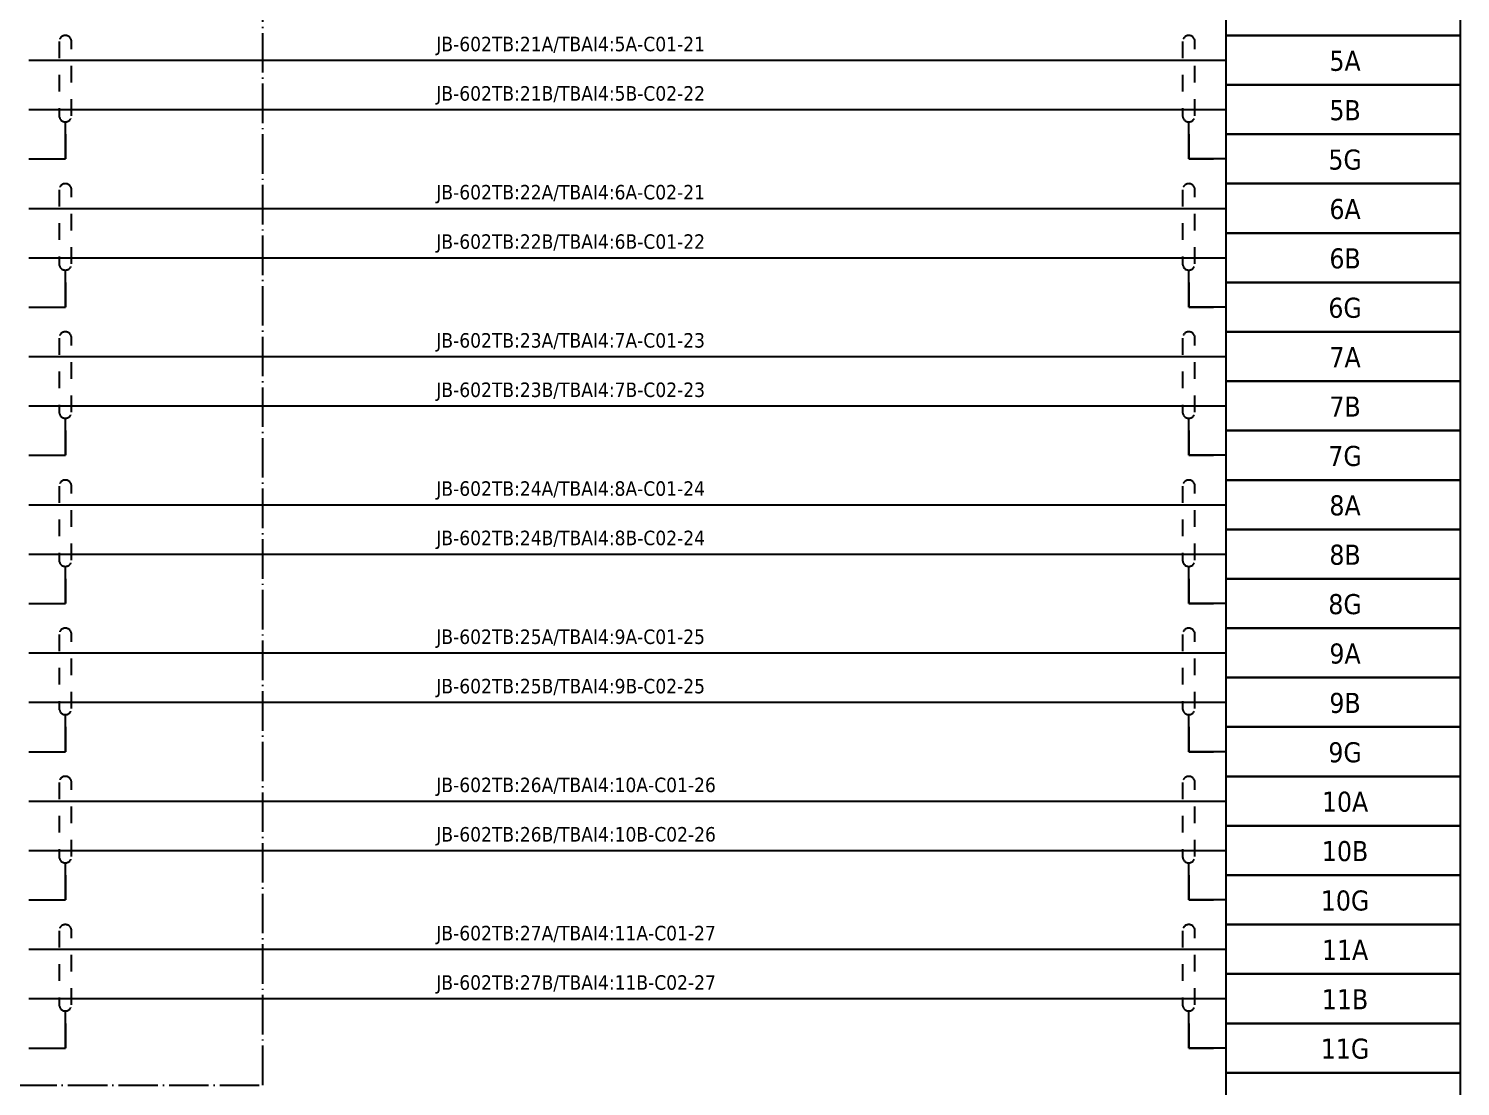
# Model space of a CAD drawing. Header units: millimetres. Extents: x 0 to 1792788, y -13 to 262234.
# Drawn here: x 91 to 207, y 113.9 to 199.6 of the extents above; entities that cross this region are included whole.
import ezdxf
from ezdxf.enums import TextEntityAlignment as Align

# ---------------------------------------------------------------- set-up
doc = ezdxf.new("R2010")
doc.units = ezdxf.units.MM
doc.linetypes.add('EPL_DASH', pattern=[1, 0.5, -0.5])
doc.linetypes.add('EPL_DASHDOT', pattern=[1, 0.8, -0.1, 0, -0.1])
for name, color, linetype, lineweight in [('EPLAN300', 5, 'Continuous', 25), ('EPLAN307', 134, 'EPL_DASHDOT', 25), ('EPLAN311', 7, 'Continuous', 25), ('EPLAN314', 5, 'EPL_DASH', 25), ('EPLAN400', 5, 'Continuous', 35), ('EPLAN405', 7, 'Continuous', 25), ('EPLAN421', 5, 'Continuous', 35), ('EPLAN433', 251, 'Continuous', 35), ('EPLAN500', 7, 'Continuous', 35), ('EPLAN501', 7, 'Continuous', 35), ('EPLAN502', 7, 'Continuous', 35), ('EPLAN503', 7, 'Continuous', 35), ('EPLAN504', 7, 'Continuous', 35), ('EPLAN546', 1, 'Continuous', 25)]:
    doc.layers.add(name, color=color, linetype=linetype, lineweight=lineweight)
doc.styles.add('Tahoma', font='')
doc.styles.get('Tahoma').set_extended_font_data('Tahoma')

# ---------------------------------------------------------------- blocks, each defined once
blk = doc.blocks.new('EPLSYM_LibrarySPECIAL_en_US_Symbol427_Variant5_Placement1_30')
at = {"layer": 'EPLAN421', "color": 5, "style": 'Tahoma'}
for tag, p in [('17_20029[1]', (-0.9525, 3.335)), ('17_20029[2]', (20.0025, 3.335))]:
    blk.add_attdef(tag, text='', height=1.1739, dxfattribs=at).set_placement(p, align=Align.BOTTOM_RIGHT)
at = {"layer": 'EPLAN433', "color": 251, "style": 'Tahoma'}
blk.add_attdef('17_20406_1', text='', height=1.6254, dxfattribs=at).set_placement((0.9525, 1.5875), align=Align.BOTTOM_RIGHT)
blk.add_attdef('17_20406', text='', height=1.6254, dxfattribs=at).set_placement((0.9525, 1.5875), align=Align.BOTTOM_LEFT)
blk = doc.blocks.new('EPLSYM_LibrarySPECIAL_en_US_Symbol427_Variant5_Placement1_31')
at = {"layer": 'EPLAN421', "color": 5, "style": 'Tahoma'}
for tag, p in [('17_20029[1]', (-0.9525, 3.335)), ('17_20029[2]', (20.0025, 3.335))]:
    blk.add_attdef(tag, text='', height=1.1739, dxfattribs=at).set_placement(p, align=Align.BOTTOM_RIGHT)
at = {"layer": 'EPLAN433', "color": 251, "style": 'Tahoma'}
blk.add_attdef('17_20406_1', text='', height=1.6254, dxfattribs=at).set_placement((0.9525, 1.5875), align=Align.BOTTOM_RIGHT)
blk.add_attdef('17_20406', text='', height=1.6254, dxfattribs=at).set_placement((0.9525, 1.5875), align=Align.BOTTOM_LEFT)
blk = doc.blocks.new('EPLSYM_LibrarySPECIAL_en_US_Symbol427_Variant5_Placement1_32')
at = {"layer": 'EPLAN421', "color": 5, "style": 'Tahoma'}
for tag, p in [('17_20029[1]', (-0.9525, 3.335)), ('17_20029[2]', (20.0025, 3.335))]:
    blk.add_attdef(tag, text='', height=1.1739, dxfattribs=at).set_placement(p, align=Align.BOTTOM_RIGHT)
at = {"layer": 'EPLAN433', "color": 251, "style": 'Tahoma'}
blk.add_attdef('17_20406_1', text='', height=1.6254, dxfattribs=at).set_placement((0.9525, 1.5875), align=Align.BOTTOM_RIGHT)
blk.add_attdef('17_20406', text='', height=1.6254, dxfattribs=at).set_placement((0.9525, 1.5875), align=Align.BOTTOM_LEFT)
blk = doc.blocks.new('EPLSYM_LibrarySPECIAL_en_US_Symbol427_Variant5_Placement1_33')
at = {"layer": 'EPLAN421', "color": 5, "style": 'Tahoma'}
for tag, p in [('17_20029[1]', (-0.9525, 3.335)), ('17_20029[2]', (20.0025, 3.335))]:
    blk.add_attdef(tag, text='', height=1.1739, dxfattribs=at).set_placement(p, align=Align.BOTTOM_RIGHT)
at = {"layer": 'EPLAN433', "color": 251, "style": 'Tahoma'}
blk.add_attdef('17_20406_1', text='', height=1.6254, dxfattribs=at).set_placement((0.9525, 1.5875), align=Align.BOTTOM_RIGHT)
blk.add_attdef('17_20406', text='', height=1.6254, dxfattribs=at).set_placement((0.9525, 1.5875), align=Align.BOTTOM_LEFT)
blk = doc.blocks.new('EPLSYM_LibrarySPECIAL_en_US_Symbol427_Variant5_Placement1_34')
at = {"layer": 'EPLAN421', "color": 5, "style": 'Tahoma'}
for tag, p in [('17_20029[1]', (-0.9525, 3.335)), ('17_20029[2]', (20.0025, 3.335))]:
    blk.add_attdef(tag, text='', height=1.1739, dxfattribs=at).set_placement(p, align=Align.BOTTOM_RIGHT)
at = {"layer": 'EPLAN433', "color": 251, "style": 'Tahoma'}
blk.add_attdef('17_20406_1', text='', height=1.6254, dxfattribs=at).set_placement((0.9525, 1.5875), align=Align.BOTTOM_RIGHT)
blk.add_attdef('17_20406', text='', height=1.6254, dxfattribs=at).set_placement((0.9525, 1.5875), align=Align.BOTTOM_LEFT)
blk = doc.blocks.new('EPLSYM_LibrarySPECIAL_en_US_Symbol427_Variant5_Placement1_35')
at = {"layer": 'EPLAN421', "color": 5, "style": 'Tahoma'}
for tag, p in [('17_20029[1]', (-0.9525, 3.335)), ('17_20029[2]', (20.0025, 3.335))]:
    blk.add_attdef(tag, text='', height=1.1739, dxfattribs=at).set_placement(p, align=Align.BOTTOM_RIGHT)
at = {"layer": 'EPLAN433', "color": 251, "style": 'Tahoma'}
blk.add_attdef('17_20406_1', text='', height=1.6254, dxfattribs=at).set_placement((0.9525, 1.5875), align=Align.BOTTOM_RIGHT)
blk.add_attdef('17_20406', text='', height=1.6254, dxfattribs=at).set_placement((0.9525, 1.5875), align=Align.BOTTOM_LEFT)
blk = doc.blocks.new('EPLSYM_LibrarySPECIAL_en_US_Symbol427_Variant5_Placement1_36')
at = {"layer": 'EPLAN421', "color": 5, "style": 'Tahoma'}
for tag, p in [('17_20029[1]', (-0.9525, 3.335)), ('17_20029[2]', (20.0025, 3.335))]:
    blk.add_attdef(tag, text='', height=1.1739, dxfattribs=at).set_placement(p, align=Align.BOTTOM_RIGHT)
at = {"layer": 'EPLAN433', "color": 251, "style": 'Tahoma'}
blk.add_attdef('17_20406_1', text='', height=1.6254, dxfattribs=at).set_placement((0.9525, 1.5875), align=Align.BOTTOM_RIGHT)
blk.add_attdef('17_20406', text='', height=1.6254, dxfattribs=at).set_placement((0.9525, 1.5875), align=Align.BOTTOM_LEFT)
blk = doc.blocks.new('EPLSYM_LibrarySPECIAL_en_US_Symbol427_Variant5_Placement1_37')
at = {"layer": 'EPLAN421', "color": 5, "style": 'Tahoma'}
for tag, p in [('17_20029[1]', (-0.9525, 3.335)), ('17_20029[2]', (20.0025, 3.335))]:
    blk.add_attdef(tag, text='', height=1.1739, dxfattribs=at).set_placement(p, align=Align.BOTTOM_RIGHT)
at = {"layer": 'EPLAN433', "color": 251, "style": 'Tahoma'}
blk.add_attdef('17_20406_1', text='', height=1.6254, dxfattribs=at).set_placement((0.9525, 1.5875), align=Align.BOTTOM_RIGHT)
blk.add_attdef('17_20406', text='', height=1.6254, dxfattribs=at).set_placement((0.9525, 1.5875), align=Align.BOTTOM_LEFT)
blk = doc.blocks.new('EPLSYM_LibrarySPECIAL_en_US_Symbol427_Variant5_Placement1_38')
at = {"layer": 'EPLAN421', "color": 5, "style": 'Tahoma'}
for tag, p in [('17_20029[1]', (-0.9525, 3.335)), ('17_20029[2]', (20.0025, 3.335))]:
    blk.add_attdef(tag, text='', height=1.1739, dxfattribs=at).set_placement(p, align=Align.BOTTOM_RIGHT)
at = {"layer": 'EPLAN433', "color": 251, "style": 'Tahoma'}
blk.add_attdef('17_20406_1', text='', height=1.6254, dxfattribs=at).set_placement((0.9525, 1.5875), align=Align.BOTTOM_RIGHT)
blk.add_attdef('17_20406', text='', height=1.6254, dxfattribs=at).set_placement((0.9525, 1.5875), align=Align.BOTTOM_LEFT)
blk = doc.blocks.new('EPLSYM_LibrarySPECIAL_en_US_Symbol427_Variant5_Placement1_39')
at = {"layer": 'EPLAN421', "color": 5, "style": 'Tahoma'}
for tag, p in [('17_20029[1]', (-0.9525, 3.335)), ('17_20029[2]', (20.0025, 3.335))]:
    blk.add_attdef(tag, text='', height=1.1739, dxfattribs=at).set_placement(p, align=Align.BOTTOM_RIGHT)
at = {"layer": 'EPLAN433', "color": 251, "style": 'Tahoma'}
blk.add_attdef('17_20406_1', text='', height=1.6254, dxfattribs=at).set_placement((0.9525, 1.5875), align=Align.BOTTOM_RIGHT)
blk.add_attdef('17_20406', text='', height=1.6254, dxfattribs=at).set_placement((0.9525, 1.5875), align=Align.BOTTOM_LEFT)
blk = doc.blocks.new('EPLSYM_LibrarySPECIAL_en_US_Symbol427_Variant5_Placement1_40')
at = {"layer": 'EPLAN421', "color": 5, "style": 'Tahoma'}
for tag, p in [('17_20029[1]', (-0.9525, 3.335)), ('17_20029[2]', (20.0025, 3.335))]:
    blk.add_attdef(tag, text='', height=1.1739, dxfattribs=at).set_placement(p, align=Align.BOTTOM_RIGHT)
at = {"layer": 'EPLAN433', "color": 251, "style": 'Tahoma'}
blk.add_attdef('17_20406_1', text='', height=1.6254, dxfattribs=at).set_placement((0.9525, 1.5875), align=Align.BOTTOM_RIGHT)
blk.add_attdef('17_20406', text='', height=1.6254, dxfattribs=at).set_placement((0.9525, 1.5875), align=Align.BOTTOM_LEFT)
blk = doc.blocks.new('EPLSYM_LibrarySPECIAL_en_US_Symbol427_Variant5_Placement1_41')
at = {"layer": 'EPLAN421', "color": 5, "style": 'Tahoma'}
for tag, p in [('17_20029[1]', (-0.9525, 3.335)), ('17_20029[2]', (20.0025, 3.335))]:
    blk.add_attdef(tag, text='', height=1.1739, dxfattribs=at).set_placement(p, align=Align.BOTTOM_RIGHT)
at = {"layer": 'EPLAN433', "color": 251, "style": 'Tahoma'}
blk.add_attdef('17_20406_1', text='', height=1.6254, dxfattribs=at).set_placement((0.9525, 1.5875), align=Align.BOTTOM_RIGHT)
blk.add_attdef('17_20406', text='', height=1.6254, dxfattribs=at).set_placement((0.9525, 1.5875), align=Align.BOTTOM_LEFT)
blk = doc.blocks.new('EPLSYM_LibrarySPECIAL_en_US_Symbol427_Variant5_Placement1_42')
at = {"layer": 'EPLAN421', "color": 5, "style": 'Tahoma'}
for tag, p in [('17_20029[1]', (-0.9525, 3.335)), ('17_20029[2]', (20.0025, 3.335))]:
    blk.add_attdef(tag, text='', height=1.1739, dxfattribs=at).set_placement(p, align=Align.BOTTOM_RIGHT)
at = {"layer": 'EPLAN433', "color": 251, "style": 'Tahoma'}
blk.add_attdef('17_20406_1', text='', height=1.6254, dxfattribs=at).set_placement((0.9525, 1.5875), align=Align.BOTTOM_RIGHT)
blk.add_attdef('17_20406', text='', height=1.6254, dxfattribs=at).set_placement((0.9525, 1.5875), align=Align.BOTTOM_LEFT)
blk = doc.blocks.new('EPLSYM_LibrarySPECIAL_en_US_Symbol427_Variant5_Placement1_43')
at = {"layer": 'EPLAN421', "color": 5, "style": 'Tahoma'}
for tag, p in [('17_20029[1]', (-0.9525, 3.335)), ('17_20029[2]', (20.0025, 3.335))]:
    blk.add_attdef(tag, text='', height=1.1739, dxfattribs=at).set_placement(p, align=Align.BOTTOM_RIGHT)
at = {"layer": 'EPLAN433', "color": 251, "style": 'Tahoma'}
blk.add_attdef('17_20406_1', text='', height=1.6254, dxfattribs=at).set_placement((0.9525, 1.5875), align=Align.BOTTOM_RIGHT)
blk.add_attdef('17_20406', text='', height=1.6254, dxfattribs=at).set_placement((0.9525, 1.5875), align=Align.BOTTOM_LEFT)
blk = doc.blocks.new('EPLSYM_LibrarySPECIAL_en_US_Symbol427_Variant5_Placement1_57')
at = {"layer": 'EPLAN421', "color": 5, "style": 'Tahoma'}
for tag, p in [('17_20029[1]', (-0.9525, 3.335)), ('17_20029[2]', (20.0025, 3.335))]:
    blk.add_attdef(tag, text='', height=1.1739, dxfattribs=at).set_placement(p, align=Align.BOTTOM_RIGHT)
at = {"layer": 'EPLAN433', "color": 251, "style": 'Tahoma'}
blk.add_attdef('17_20406_1', text='', height=1.6254, dxfattribs=at).set_placement((0.9525, 1.5875), align=Align.BOTTOM_RIGHT)
blk.add_attdef('17_20406', text='', height=1.6254, dxfattribs=at).set_placement((0.9525, 1.5875), align=Align.BOTTOM_LEFT)
blk = doc.blocks.new('EPLSYM_LibrarySPECIAL_en_US_Symbol427_Variant5_Placement1_58')
at = {"layer": 'EPLAN421', "color": 5, "style": 'Tahoma'}
for tag, p in [('17_20029[1]', (-0.9525, 3.335)), ('17_20029[2]', (20.0025, 3.335))]:
    blk.add_attdef(tag, text='', height=1.1739, dxfattribs=at).set_placement(p, align=Align.BOTTOM_RIGHT)
at = {"layer": 'EPLAN433', "color": 251, "style": 'Tahoma'}
blk.add_attdef('17_20406_1', text='', height=1.6254, dxfattribs=at).set_placement((0.9525, 1.5875), align=Align.BOTTOM_RIGHT)
blk.add_attdef('17_20406', text='', height=1.6254, dxfattribs=at).set_placement((0.9525, 1.5875), align=Align.BOTTOM_LEFT)
blk = doc.blocks.new('EPLSYM_LibrarySPECIAL_en_US_Symbol427_Variant5_Placement1_59')
at = {"layer": 'EPLAN421', "color": 5, "style": 'Tahoma'}
for tag, p in [('17_20029[1]', (-0.9525, 3.335)), ('17_20029[2]', (20.0025, 3.335))]:
    blk.add_attdef(tag, text='', height=1.1739, dxfattribs=at).set_placement(p, align=Align.BOTTOM_RIGHT)
at = {"layer": 'EPLAN433', "color": 251, "style": 'Tahoma'}
blk.add_attdef('17_20406_1', text='', height=1.6254, dxfattribs=at).set_placement((0.9525, 1.5875), align=Align.BOTTOM_RIGHT)
blk.add_attdef('17_20406', text='', height=1.6254, dxfattribs=at).set_placement((0.9525, 1.5875), align=Align.BOTTOM_LEFT)
blk = doc.blocks.new('EPLSYM_LibrarySPECIAL_en_US_Symbol427_Variant5_Placement1_60')
at = {"layer": 'EPLAN421', "color": 5, "style": 'Tahoma'}
for tag, p in [('17_20029[1]', (-0.9525, 3.335)), ('17_20029[2]', (20.0025, 3.335))]:
    blk.add_attdef(tag, text='', height=1.1739, dxfattribs=at).set_placement(p, align=Align.BOTTOM_RIGHT)
at = {"layer": 'EPLAN433', "color": 251, "style": 'Tahoma'}
blk.add_attdef('17_20406_1', text='', height=1.6254, dxfattribs=at).set_placement((0.9525, 1.5875), align=Align.BOTTOM_RIGHT)
blk.add_attdef('17_20406', text='', height=1.6254, dxfattribs=at).set_placement((0.9525, 1.5875), align=Align.BOTTOM_LEFT)
blk = doc.blocks.new('EPLSYM_LibrarySPECIAL_en_US_Symbol427_Variant5_Placement1_61')
at = {"layer": 'EPLAN421', "color": 5, "style": 'Tahoma'}
for tag, p in [('17_20029[1]', (-0.9525, 3.335)), ('17_20029[2]', (20.0025, 3.335))]:
    blk.add_attdef(tag, text='', height=1.1739, dxfattribs=at).set_placement(p, align=Align.BOTTOM_RIGHT)
at = {"layer": 'EPLAN433', "color": 251, "style": 'Tahoma'}
blk.add_attdef('17_20406_1', text='', height=1.6254, dxfattribs=at).set_placement((0.9525, 1.5875), align=Align.BOTTOM_RIGHT)
blk.add_attdef('17_20406', text='', height=1.6254, dxfattribs=at).set_placement((0.9525, 1.5875), align=Align.BOTTOM_LEFT)
blk = doc.blocks.new('EPLSYM_LibrarySPECIAL_en_US_Symbol427_Variant5_Placement1_62')
at = {"layer": 'EPLAN421', "color": 5, "style": 'Tahoma'}
for tag, p in [('17_20029[1]', (-0.9525, 3.335)), ('17_20029[2]', (20.0025, 3.335))]:
    blk.add_attdef(tag, text='', height=1.1739, dxfattribs=at).set_placement(p, align=Align.BOTTOM_RIGHT)
at = {"layer": 'EPLAN433', "color": 251, "style": 'Tahoma'}
blk.add_attdef('17_20406_1', text='', height=1.6254, dxfattribs=at).set_placement((0.9525, 1.5875), align=Align.BOTTOM_RIGHT)
blk.add_attdef('17_20406', text='', height=1.6254, dxfattribs=at).set_placement((0.9525, 1.5875), align=Align.BOTTOM_LEFT)
blk = doc.blocks.new('EPLSYM_LibrarySPECIAL_en_US_Symbol427_Variant5_Placement1_64')
at = {"layer": 'EPLAN421', "color": 5, "style": 'Tahoma'}
for tag, p in [('17_20029[1]', (-0.9525, 3.335)), ('17_20029[2]', (20.0025, 3.335))]:
    blk.add_attdef(tag, text='', height=1.1739, dxfattribs=at).set_placement(p, align=Align.BOTTOM_RIGHT)
at = {"layer": 'EPLAN433', "color": 251, "style": 'Tahoma'}
blk.add_attdef('17_20406_1', text='', height=1.6254, dxfattribs=at).set_placement((0.9525, 1.5875), align=Align.BOTTOM_RIGHT)
blk.add_attdef('17_20406', text='', height=1.6254, dxfattribs=at).set_placement((0.9525, 1.5875), align=Align.BOTTOM_LEFT)
blk = doc.blocks.new('EPLSYM_LibrarySPECIAL_Symbol5_Variant1_Placement1_15')
at = {"layer": 'EPLAN314', "ltscale": 2.7}
for p, q in [((-0.5, 6.5), (-0.5, 0.5)), ((0.5, 0.5), (0.5, 6.5))]:
    blk.add_line(p, q, dxfattribs=at)
for centre, start, end in [((0, 6.5), 0, 180), ((0, 0.5), 180, 0)]:
    blk.add_arc(centre, 0.5, start, end, dxfattribs=at)
blk = doc.blocks.new('EPLSYM_LibrarySPECIAL_Symbol5_Variant1_Placement1_16')
at = {"layer": 'EPLAN314', "ltscale": 2.7}
for p, q in [((-0.5, 6.5), (-0.5, 0.5)), ((0.5, 0.5), (0.5, 6.5))]:
    blk.add_line(p, q, dxfattribs=at)
for centre, start, end in [((0, 6.5), 0, 180), ((0, 0.5), 180, 0)]:
    blk.add_arc(centre, 0.5, start, end, dxfattribs=at)
blk = doc.blocks.new('EPLSYM_LibrarySPECIAL_Symbol5_Variant1_Placement1_17')
at = {"layer": 'EPLAN314', "ltscale": 2.7}
for p, q in [((-0.5, 6.5), (-0.5, 0.5)), ((0.5, 0.5), (0.5, 6.5))]:
    blk.add_line(p, q, dxfattribs=at)
for centre, start, end in [((0, 6.5), 0, 180), ((0, 0.5), 180, 0)]:
    blk.add_arc(centre, 0.5, start, end, dxfattribs=at)
blk = doc.blocks.new('EPLSYM_LibrarySPECIAL_Symbol5_Variant1_Placement1_18')
at = {"layer": 'EPLAN314', "ltscale": 2.7}
for p, q in [((-0.5, 6.5), (-0.5, 0.5)), ((0.5, 0.5), (0.5, 6.5))]:
    blk.add_line(p, q, dxfattribs=at)
for centre, start, end in [((0, 6.5), 0, 180), ((0, 0.5), 180, 0)]:
    blk.add_arc(centre, 0.5, start, end, dxfattribs=at)
blk = doc.blocks.new('EPLSYM_LibrarySPECIAL_Symbol5_Variant1_Placement1_19')
at = {"layer": 'EPLAN314', "ltscale": 2.7}
for p, q in [((-0.5, 6.5), (-0.5, 0.5)), ((0.5, 0.5), (0.5, 6.5))]:
    blk.add_line(p, q, dxfattribs=at)
for centre, start, end in [((0, 6.5), 0, 180), ((0, 0.5), 180, 0)]:
    blk.add_arc(centre, 0.5, start, end, dxfattribs=at)
blk = doc.blocks.new('EPLSYM_LibrarySPECIAL_Symbol5_Variant1_Placement1_20')
at = {"layer": 'EPLAN314', "ltscale": 2.7}
for p, q in [((-0.5, 6.5), (-0.5, 0.5)), ((0.5, 0.5), (0.5, 6.5))]:
    blk.add_line(p, q, dxfattribs=at)
for centre, start, end in [((0, 6.5), 0, 180), ((0, 0.5), 180, 0)]:
    blk.add_arc(centre, 0.5, start, end, dxfattribs=at)
blk = doc.blocks.new('EPLSYM_LibrarySPECIAL_Symbol5_Variant1_Placement1_21')
at = {"layer": 'EPLAN314', "ltscale": 2.7}
for p, q in [((-0.5, 6.5), (-0.5, 0.5)), ((0.5, 0.5), (0.5, 6.5))]:
    blk.add_line(p, q, dxfattribs=at)
for centre, start, end in [((0, 6.5), 0, 180), ((0, 0.5), 180, 0)]:
    blk.add_arc(centre, 0.5, start, end, dxfattribs=at)
blk = doc.blocks.new('EPLSYM_LibrarySPECIAL_Symbol5_Variant1_Placement1_26')
at = {"layer": 'EPLAN314', "ltscale": 2.7}
for p, q in [((-0.5, 6.5), (-0.5, 0.5)), ((0.5, 0.5), (0.5, 6.5))]:
    blk.add_line(p, q, dxfattribs=at)
for centre, start, end in [((0, 6.5), 0, 180), ((0, 0.5), 180, 0)]:
    blk.add_arc(centre, 0.5, start, end, dxfattribs=at)
blk = doc.blocks.new('EPLSYM_LibrarySPECIAL_Symbol5_Variant1_Placement1_27')
at = {"layer": 'EPLAN314', "ltscale": 2.7}
for p, q in [((-0.5, 6.5), (-0.5, 0.5)), ((0.5, 0.5), (0.5, 6.5))]:
    blk.add_line(p, q, dxfattribs=at)
for centre, start, end in [((0, 6.5), 0, 180), ((0, 0.5), 180, 0)]:
    blk.add_arc(centre, 0.5, start, end, dxfattribs=at)
blk = doc.blocks.new('EPLSYM_LibrarySPECIAL_Symbol5_Variant1_Placement1_28')
at = {"layer": 'EPLAN314', "ltscale": 2.7}
for p, q in [((-0.5, 6.5), (-0.5, 0.5)), ((0.5, 0.5), (0.5, 6.5))]:
    blk.add_line(p, q, dxfattribs=at)
for centre, start, end in [((0, 6.5), 0, 180), ((0, 0.5), 180, 0)]:
    blk.add_arc(centre, 0.5, start, end, dxfattribs=at)
blk = doc.blocks.new('EPLSYM_LibrarySPECIAL_Symbol5_Variant1_Placement1_29')
at = {"layer": 'EPLAN314', "ltscale": 2.7}
for p, q in [((-0.5, 6.5), (-0.5, 0.5)), ((0.5, 0.5), (0.5, 6.5))]:
    blk.add_line(p, q, dxfattribs=at)
for centre, start, end in [((0, 6.5), 0, 180), ((0, 0.5), 180, 0)]:
    blk.add_arc(centre, 0.5, start, end, dxfattribs=at)
blk = doc.blocks.new('EPLSYM_LibrarySPECIAL_Symbol5_Variant1_Placement1_30')
at = {"layer": 'EPLAN314', "ltscale": 2.7}
for p, q in [((-0.5, 6.5), (-0.5, 0.5)), ((0.5, 0.5), (0.5, 6.5))]:
    blk.add_line(p, q, dxfattribs=at)
for centre, start, end in [((0, 6.5), 0, 180), ((0, 0.5), 180, 0)]:
    blk.add_arc(centre, 0.5, start, end, dxfattribs=at)
blk = doc.blocks.new('EPLSYM_LibrarySPECIAL_Symbol5_Variant1_Placement1_31')
at = {"layer": 'EPLAN314', "ltscale": 2.7}
for p, q in [((-0.5, 6.5), (-0.5, 0.5)), ((0.5, 0.5), (0.5, 6.5))]:
    blk.add_line(p, q, dxfattribs=at)
for centre, start, end in [((0, 6.5), 0, 180), ((0, 0.5), 180, 0)]:
    blk.add_arc(centre, 0.5, start, end, dxfattribs=at)
blk = doc.blocks.new('EPLSYM_LibrarySPECIAL_Symbol5_Variant1_Placement1_32')
at = {"layer": 'EPLAN314', "ltscale": 2.7}
for p, q in [((-0.5, 6.5), (-0.5, 0.5)), ((0.5, 0.5), (0.5, 6.5))]:
    blk.add_line(p, q, dxfattribs=at)
for centre, start, end in [((0, 6.5), 0, 180), ((0, 0.5), 180, 0)]:
    blk.add_arc(centre, 0.5, start, end, dxfattribs=at)
blk = doc.blocks.new('EPLSYM_LibrarySPECIAL_Symbol308_Variant0_Placement0')
at = {"layer": 'EPLAN405', "color": 7, "style": 'Tahoma'}
for tag, p in [('17_31011', (1.5, 6.35)), ('17_31002', (1.5, 0.5))]:
    blk.add_attdef(tag, text='', height=1.17, dxfattribs=at).set_placement(p, align=Align.BOTTOM_LEFT)
for tag, p in [('17_31004', (1.5, 4.4)), ('17_31003', (1.5, 2.45))]:
    blk.add_attdef(tag, p, '', height=1.17, dxfattribs=at)
blk = doc.blocks.new('EPLSYM_LibrarySPECIAL_Symbol2_Variant0_Placement1_11')
at = {"layer": 'EPLAN307', "lineweight": 25, "ltscale": 4}
blk.add_lwpolyline([(0, -137), (106, -137), (106, 0), (0, 0)], close=True, dxfattribs=at)
at = {"layer": 'EPLAN400', "color": 5, "style": 'Tahoma'}
blk.add_attdef('88_20010', text='', height=2.2575, dxfattribs=at).set_placement((-1.5, -0.9515), align=Align.TOP_RIGHT)
at = {"layer": 'EPLAN500', "color": 7, "style": 'Tahoma'}
blk.add_attdef('88_20027', text='', height=1.6254, dxfattribs=at).set_placement((-1.5, -4.57508), align=Align.TOP_RIGHT)
at = {"layer": 'EPLAN501', "color": 7, "style": 'Tahoma'}
blk.add_attdef('88_20011', text='', height=1.6254, dxfattribs=at).set_placement((-1.5, -9.97508), align=Align.TOP_RIGHT)
at = {"layer": 'EPLAN502', "color": 7, "style": 'Tahoma'}
blk.add_attdef('88_20025', text='', height=1.6254, dxfattribs=at).set_placement((-1.5, -12.67508), align=Align.TOP_RIGHT)
at = {"layer": 'EPLAN503', "color": 7, "style": 'Tahoma'}
blk.add_attdef('88_20024', text='', height=1.6254, dxfattribs=at).set_placement((-1.5, -15.37508), align=Align.TOP_RIGHT)
at = {"layer": 'EPLAN504', "color": 7, "style": 'Tahoma'}
blk.add_attdef('88_20901[1]', text='', height=1.6254, dxfattribs=at).set_placement((-1.5, -7.27508), align=Align.TOP_RIGHT)

msp = doc.modelspace()

# ---------------------------------------------------------------- linework, layer by layer
at = {"layer": 'EPLAN300', "color": 3, "lineweight": 25, "ltscale": 4}
for points in [[(188, 199), (207, 199), (207, 203), (188, 203)], [(188, 187), (207, 187), (207, 191), (188, 191)], [(188, 175), (207, 175), (207, 179), (188, 179)], [(188, 163), (207, 163), (207, 167), (188, 167)], [(188, 151), (207, 151), (207, 155), (188, 155)], [(188, 139), (207, 139), (207, 143), (188, 143)], [(188, 127), (207, 127), (207, 131), (188, 131)], [(188, 115), (207, 115), (207, 119), (188, 119)]]:
    msp.add_lwpolyline(points, close=True, dxfattribs=at)
at = {"layer": 'EPLAN300', "lineweight": 25, "ltscale": 4}
for points in [[(188, 195), (207, 195), (207, 199), (188, 199)], [(188, 191), (207, 191), (207, 195), (188, 195)], [(188, 183), (207, 183), (207, 187), (188, 187)], [(188, 179), (207, 179), (207, 183), (188, 183)], [(188, 171), (207, 171), (207, 175), (188, 175)], [(188, 167), (207, 167), (207, 171), (188, 171)], [(188, 159), (207, 159), (207, 163), (188, 163)], [(188, 155), (207, 155), (207, 159), (188, 159)], [(188, 147), (207, 147), (207, 151), (188, 151)], [(188, 143), (207, 143), (207, 147), (188, 147)], [(188, 135), (207, 135), (207, 139), (188, 139)], [(188, 131), (207, 131), (207, 135), (188, 135)], [(188, 123), (207, 123), (207, 127), (188, 127)], [(188, 119), (207, 119), (207, 123), (188, 123)], [(188, 111), (207, 111), (207, 115), (188, 115)]]:
    msp.add_lwpolyline(points, close=True, dxfattribs=at)
at = {"layer": 'EPLAN311', "ltscale": 4}
for p, q in [((91.05, 197), (188, 197)), ((91.05, 193), (188, 193)), ((91.05, 185), (188, 185)), ((91.05, 181), (188, 181)), ((91.05, 173), (188, 173)), ((91.05, 169), (188, 169)), ((91.05, 161), (188, 161)), ((91.05, 157), (188, 157)), ((91.05, 149), (188, 149)), ((91.05, 145), (188, 145)), ((91.05, 137), (188, 137)), ((91.05, 133), (188, 133)), ((91.05, 125), (188, 125)), ((91.05, 121), (188, 121))]:
    msp.add_line(p, q, dxfattribs=at)
at = {"layer": 'EPLAN311', "color": 1, "linetype": 'Continuous', "lineweight": 25, "ltscale": 4}
for p, q in [((94, 191), (94, 189)), ((185, 191), (185, 189)), ((92, 189), (94, 189)), ((185, 189), (187, 189)), ((94, 179), (94, 177)), ((185, 179), (185, 177)), ((92, 177), (94, 177)), ((185, 177), (187, 177)), ((94, 167), (94, 165)), ((185, 167), (185, 165)), ((92, 165), (94, 165)), ((185, 165), (187, 165)), ((94, 155), (94, 153)), ((185, 155), (185, 153)), ((92, 153), (94, 153)), ((185, 153), (187, 153)), ((94, 143), (94, 141)), ((185, 143), (185, 141)), ((92, 141), (94, 141)), ((185, 141), (187, 141)), ((94, 131), (94, 129)), ((185, 131), (185, 129)), ((92, 129), (94, 129)), ((185, 129), (187, 129)), ((94, 119), (94, 117)), ((185, 119), (185, 117)), ((92, 117), (94, 117)), ((185, 117), (187, 117))]:
    msp.add_line(p, q, dxfattribs=at)
at = {"layer": 'EPLAN546', "ltscale": 4}
for p, q in [((94, 189), (94, 192)), ((185, 189), (185, 192)), ((91.05, 189), (94, 189)), ((188, 189), (185, 189)), ((94, 177), (94, 180)), ((185, 177), (185, 180)), ((91.05, 177), (94, 177)), ((188, 177), (185, 177)), ((94, 165), (94, 168)), ((185, 165), (185, 168)), ((91.05, 165), (94, 165)), ((188, 165), (185, 165)), ((94, 153), (94, 156)), ((185, 153), (185, 156)), ((91.05, 153), (94, 153)), ((188, 153), (185, 153)), ((94, 141), (94, 144)), ((185, 141), (185, 144)), ((91.05, 141), (94, 141)), ((188, 141), (185, 141)), ((94, 129), (94, 132)), ((185, 129), (185, 132)), ((91.05, 129), (94, 129)), ((188, 129), (185, 129)), ((94, 117), (94, 120)), ((185, 117), (185, 120)), ((91.05, 117), (94, 117)), ((188, 117), (185, 117))]:
    msp.add_line(p, q, dxfattribs=at)

# ---------------------------------------------------------------- block references
ref = msp.add_blockref('EPLSYM_LibrarySPECIAL_Symbol2_Variant0_Placement1_11', (4, 251))
ref.add_attrib('88_20010', 'JB-602', dxfattribs={"layer": 'EPLAN400', "color": 5, "height": 2.257, "style": 'Tahoma'}).set_placement((17.61, 254.81), align=Align.TOP_RIGHT)
for name, p in [('EPLSYM_LibrarySPECIAL_Symbol5_Variant1_Placement1_15', (94, 192)), ('EPLSYM_LibrarySPECIAL_Symbol5_Variant1_Placement1_26', (185, 192)), ('EPLSYM_LibrarySPECIAL_Symbol5_Variant1_Placement1_16', (94, 180)), ('EPLSYM_LibrarySPECIAL_Symbol5_Variant1_Placement1_27', (185, 180)), ('EPLSYM_LibrarySPECIAL_Symbol5_Variant1_Placement1_17', (94, 168)), ('EPLSYM_LibrarySPECIAL_Symbol5_Variant1_Placement1_28', (185, 168)), ('EPLSYM_LibrarySPECIAL_Symbol5_Variant1_Placement1_18', (94, 156)), ('EPLSYM_LibrarySPECIAL_Symbol5_Variant1_Placement1_29', (185, 156)), ('EPLSYM_LibrarySPECIAL_Symbol5_Variant1_Placement1_19', (94, 144)), ('EPLSYM_LibrarySPECIAL_Symbol5_Variant1_Placement1_30', (185, 144)), ('EPLSYM_LibrarySPECIAL_Symbol5_Variant1_Placement1_20', (94, 132)), ('EPLSYM_LibrarySPECIAL_Symbol5_Variant1_Placement1_31', (185, 132)), ('EPLSYM_LibrarySPECIAL_Symbol5_Variant1_Placement1_21', (94, 120)), ('EPLSYM_LibrarySPECIAL_Symbol5_Variant1_Placement1_32', (185, 120))]:
    msp.add_blockref(name, p)
ref = msp.add_blockref('EPLSYM_LibrarySPECIAL_Symbol308_Variant0_Placement0', (124, 197))
ref.add_attrib('17_31011', 'JB-602TB:21A/TBAI4:5A-C01-21', dxfattribs={"layer": 'EPLAN405', "color": 7, "height": 1.1739, "style": 'Tahoma'}).set_placement((124.05, 197.37), align=Align.BOTTOM_LEFT)
ref = msp.add_blockref('EPLSYM_LibrarySPECIAL_en_US_Symbol427_Variant5_Placement1_30', (188, 197))
ref.add_attrib('17_20011', '5A', dxfattribs={"layer": 'EPLAN501', "color": 7, "height": 1.625, "style": 'Tahoma'}).set_placement((197.66, 195.65), align=Align.BOTTOM_CENTER)
ref = msp.add_blockref('EPLSYM_LibrarySPECIAL_Symbol308_Variant0_Placement0', (124, 193))
ref.add_attrib('17_31011', 'JB-602TB:21B/TBAI4:5B-C02-22', dxfattribs={"layer": 'EPLAN405', "color": 7, "height": 1.1739, "style": 'Tahoma'}).set_placement((124.05, 193.37), align=Align.BOTTOM_LEFT)
ref = msp.add_blockref('EPLSYM_LibrarySPECIAL_en_US_Symbol427_Variant5_Placement1_31', (188, 193))
ref.add_attrib('17_20011', '5B', dxfattribs={"layer": 'EPLAN501', "color": 7, "height": 1.625, "style": 'Tahoma'}).set_placement((197.66, 191.65), align=Align.BOTTOM_CENTER)
ref = msp.add_blockref('EPLSYM_LibrarySPECIAL_en_US_Symbol427_Variant5_Placement1_57', (188, 189))
ref.add_attrib('17_20011', '5G', dxfattribs={"layer": 'EPLAN501', "color": 7, "height": 1.625, "style": 'Tahoma'}).set_placement((197.66, 187.65), align=Align.BOTTOM_CENTER)
ref = msp.add_blockref('EPLSYM_LibrarySPECIAL_Symbol308_Variant0_Placement0', (124, 185))
ref.add_attrib('17_31011', 'JB-602TB:22A/TBAI4:6A-C02-21', dxfattribs={"layer": 'EPLAN405', "color": 7, "height": 1.1739, "style": 'Tahoma'}).set_placement((124.05, 185.37), align=Align.BOTTOM_LEFT)
ref = msp.add_blockref('EPLSYM_LibrarySPECIAL_en_US_Symbol427_Variant5_Placement1_32', (188, 185))
ref.add_attrib('17_20011', '6A', dxfattribs={"layer": 'EPLAN501', "color": 7, "height": 1.625, "style": 'Tahoma'}).set_placement((197.66, 183.65), align=Align.BOTTOM_CENTER)
ref = msp.add_blockref('EPLSYM_LibrarySPECIAL_Symbol308_Variant0_Placement0', (124, 181))
ref.add_attrib('17_31011', 'JB-602TB:22B/TBAI4:6B-C01-22', dxfattribs={"layer": 'EPLAN405', "color": 7, "height": 1.1739, "style": 'Tahoma'}).set_placement((124.05, 181.37), align=Align.BOTTOM_LEFT)
ref = msp.add_blockref('EPLSYM_LibrarySPECIAL_en_US_Symbol427_Variant5_Placement1_33', (188, 181))
ref.add_attrib('17_20011', '6B', dxfattribs={"layer": 'EPLAN501', "color": 7, "height": 1.625, "style": 'Tahoma'}).set_placement((197.66, 179.65), align=Align.BOTTOM_CENTER)
ref = msp.add_blockref('EPLSYM_LibrarySPECIAL_en_US_Symbol427_Variant5_Placement1_58', (188, 177))
ref.add_attrib('17_20011', '6G', dxfattribs={"layer": 'EPLAN501', "color": 7, "height": 1.625, "style": 'Tahoma'}).set_placement((197.66, 175.65), align=Align.BOTTOM_CENTER)
ref = msp.add_blockref('EPLSYM_LibrarySPECIAL_Symbol308_Variant0_Placement0', (124, 173))
ref.add_attrib('17_31011', 'JB-602TB:23A/TBAI4:7A-C01-23', dxfattribs={"layer": 'EPLAN405', "color": 7, "height": 1.1739, "style": 'Tahoma'}).set_placement((124.05, 173.37), align=Align.BOTTOM_LEFT)
ref = msp.add_blockref('EPLSYM_LibrarySPECIAL_en_US_Symbol427_Variant5_Placement1_34', (188, 173))
ref.add_attrib('17_20011', '7A', dxfattribs={"layer": 'EPLAN501', "color": 7, "height": 1.625, "style": 'Tahoma'}).set_placement((197.66, 171.65), align=Align.BOTTOM_CENTER)
ref = msp.add_blockref('EPLSYM_LibrarySPECIAL_Symbol308_Variant0_Placement0', (124, 169))
ref.add_attrib('17_31011', 'JB-602TB:23B/TBAI4:7B-C02-23', dxfattribs={"layer": 'EPLAN405', "color": 7, "height": 1.1739, "style": 'Tahoma'}).set_placement((124.05, 169.37), align=Align.BOTTOM_LEFT)
ref = msp.add_blockref('EPLSYM_LibrarySPECIAL_en_US_Symbol427_Variant5_Placement1_35', (188, 169))
ref.add_attrib('17_20011', '7B', dxfattribs={"layer": 'EPLAN501', "color": 7, "height": 1.625, "style": 'Tahoma'}).set_placement((197.66, 167.65), align=Align.BOTTOM_CENTER)
ref = msp.add_blockref('EPLSYM_LibrarySPECIAL_en_US_Symbol427_Variant5_Placement1_59', (188, 165))
ref.add_attrib('17_20011', '7G', dxfattribs={"layer": 'EPLAN501', "color": 7, "height": 1.625, "style": 'Tahoma'}).set_placement((197.66, 163.65), align=Align.BOTTOM_CENTER)
ref = msp.add_blockref('EPLSYM_LibrarySPECIAL_Symbol308_Variant0_Placement0', (124, 161))
ref.add_attrib('17_31011', 'JB-602TB:24A/TBAI4:8A-C01-24', dxfattribs={"layer": 'EPLAN405', "color": 7, "height": 1.1739, "style": 'Tahoma'}).set_placement((124.05, 161.37), align=Align.BOTTOM_LEFT)
ref = msp.add_blockref('EPLSYM_LibrarySPECIAL_en_US_Symbol427_Variant5_Placement1_36', (188, 161))
ref.add_attrib('17_20011', '8A', dxfattribs={"layer": 'EPLAN501', "color": 7, "height": 1.625, "style": 'Tahoma'}).set_placement((197.66, 159.65), align=Align.BOTTOM_CENTER)
ref = msp.add_blockref('EPLSYM_LibrarySPECIAL_Symbol308_Variant0_Placement0', (124, 157))
ref.add_attrib('17_31011', 'JB-602TB:24B/TBAI4:8B-C02-24', dxfattribs={"layer": 'EPLAN405', "color": 7, "height": 1.1739, "style": 'Tahoma'}).set_placement((124.05, 157.37), align=Align.BOTTOM_LEFT)
ref = msp.add_blockref('EPLSYM_LibrarySPECIAL_en_US_Symbol427_Variant5_Placement1_37', (188, 157))
ref.add_attrib('17_20011', '8B', dxfattribs={"layer": 'EPLAN501', "color": 7, "height": 1.625, "style": 'Tahoma'}).set_placement((197.66, 155.65), align=Align.BOTTOM_CENTER)
ref = msp.add_blockref('EPLSYM_LibrarySPECIAL_en_US_Symbol427_Variant5_Placement1_60', (188, 153))
ref.add_attrib('17_20011', '8G', dxfattribs={"layer": 'EPLAN501', "color": 7, "height": 1.625, "style": 'Tahoma'}).set_placement((197.66, 151.65), align=Align.BOTTOM_CENTER)
ref = msp.add_blockref('EPLSYM_LibrarySPECIAL_Symbol308_Variant0_Placement0', (124, 149))
ref.add_attrib('17_31011', 'JB-602TB:25A/TBAI4:9A-C01-25', dxfattribs={"layer": 'EPLAN405', "color": 7, "height": 1.1739, "style": 'Tahoma'}).set_placement((124.05, 149.37), align=Align.BOTTOM_LEFT)
ref = msp.add_blockref('EPLSYM_LibrarySPECIAL_en_US_Symbol427_Variant5_Placement1_38', (188, 149))
ref.add_attrib('17_20011', '9A', dxfattribs={"layer": 'EPLAN501', "color": 7, "height": 1.625, "style": 'Tahoma'}).set_placement((197.66, 147.65), align=Align.BOTTOM_CENTER)
ref = msp.add_blockref('EPLSYM_LibrarySPECIAL_Symbol308_Variant0_Placement0', (124, 145))
ref.add_attrib('17_31011', 'JB-602TB:25B/TBAI4:9B-C02-25', dxfattribs={"layer": 'EPLAN405', "color": 7, "height": 1.1739, "style": 'Tahoma'}).set_placement((124.05, 145.37), align=Align.BOTTOM_LEFT)
ref = msp.add_blockref('EPLSYM_LibrarySPECIAL_en_US_Symbol427_Variant5_Placement1_39', (188, 145))
ref.add_attrib('17_20011', '9B', dxfattribs={"layer": 'EPLAN501', "color": 7, "height": 1.625, "style": 'Tahoma'}).set_placement((197.66, 143.65), align=Align.BOTTOM_CENTER)
ref = msp.add_blockref('EPLSYM_LibrarySPECIAL_en_US_Symbol427_Variant5_Placement1_61', (188, 141))
ref.add_attrib('17_20011', '9G', dxfattribs={"layer": 'EPLAN501', "color": 7, "height": 1.625, "style": 'Tahoma'}).set_placement((197.66, 139.65), align=Align.BOTTOM_CENTER)
ref = msp.add_blockref('EPLSYM_LibrarySPECIAL_Symbol308_Variant0_Placement0', (124, 137))
ref.add_attrib('17_31011', 'JB-602TB:26A/TBAI4:10A-C01-26', dxfattribs={"layer": 'EPLAN405', "color": 7, "height": 1.1739, "style": 'Tahoma'}).set_placement((124.05, 137.37), align=Align.BOTTOM_LEFT)
ref = msp.add_blockref('EPLSYM_LibrarySPECIAL_en_US_Symbol427_Variant5_Placement1_40', (188, 137))
ref.add_attrib('17_20011', '10A', dxfattribs={"layer": 'EPLAN501', "color": 7, "height": 1.625, "style": 'Tahoma'}).set_placement((197.66, 135.65), align=Align.BOTTOM_CENTER)
ref = msp.add_blockref('EPLSYM_LibrarySPECIAL_Symbol308_Variant0_Placement0', (124, 133))
ref.add_attrib('17_31011', 'JB-602TB:26B/TBAI4:10B-C02-26', dxfattribs={"layer": 'EPLAN405', "color": 7, "height": 1.1739, "style": 'Tahoma'}).set_placement((124.05, 133.37), align=Align.BOTTOM_LEFT)
ref = msp.add_blockref('EPLSYM_LibrarySPECIAL_en_US_Symbol427_Variant5_Placement1_41', (188, 133))
ref.add_attrib('17_20011', '10B', dxfattribs={"layer": 'EPLAN501', "color": 7, "height": 1.625, "style": 'Tahoma'}).set_placement((197.66, 131.65), align=Align.BOTTOM_CENTER)
ref = msp.add_blockref('EPLSYM_LibrarySPECIAL_en_US_Symbol427_Variant5_Placement1_62', (188, 129))
ref.add_attrib('17_20011', '10G', dxfattribs={"layer": 'EPLAN501', "color": 7, "height": 1.625, "style": 'Tahoma'}).set_placement((197.66, 127.65), align=Align.BOTTOM_CENTER)
ref = msp.add_blockref('EPLSYM_LibrarySPECIAL_Symbol308_Variant0_Placement0', (124, 125))
ref.add_attrib('17_31011', 'JB-602TB:27A/TBAI4:11A-C01-27', dxfattribs={"layer": 'EPLAN405', "color": 7, "height": 1.1739, "style": 'Tahoma'}).set_placement((124.05, 125.37), align=Align.BOTTOM_LEFT)
ref = msp.add_blockref('EPLSYM_LibrarySPECIAL_en_US_Symbol427_Variant5_Placement1_42', (188, 125))
ref.add_attrib('17_20011', '11A', dxfattribs={"layer": 'EPLAN501', "color": 7, "height": 1.625, "style": 'Tahoma'}).set_placement((197.66, 123.65), align=Align.BOTTOM_CENTER)
ref = msp.add_blockref('EPLSYM_LibrarySPECIAL_Symbol308_Variant0_Placement0', (124, 121))
ref.add_attrib('17_31011', 'JB-602TB:27B/TBAI4:11B-C02-27', dxfattribs={"layer": 'EPLAN405', "color": 7, "height": 1.1739, "style": 'Tahoma'}).set_placement((124.05, 121.37), align=Align.BOTTOM_LEFT)
ref = msp.add_blockref('EPLSYM_LibrarySPECIAL_en_US_Symbol427_Variant5_Placement1_43', (188, 121))
ref.add_attrib('17_20011', '11B', dxfattribs={"layer": 'EPLAN501', "color": 7, "height": 1.625, "style": 'Tahoma'}).set_placement((197.66, 119.65), align=Align.BOTTOM_CENTER)
ref = msp.add_blockref('EPLSYM_LibrarySPECIAL_en_US_Symbol427_Variant5_Placement1_64', (188, 117))
ref.add_attrib('17_20011', '11G', dxfattribs={"layer": 'EPLAN501', "color": 7, "height": 1.625, "style": 'Tahoma'}).set_placement((197.66, 115.65), align=Align.BOTTOM_CENTER)

doc.saveas('drawing.dxf')
